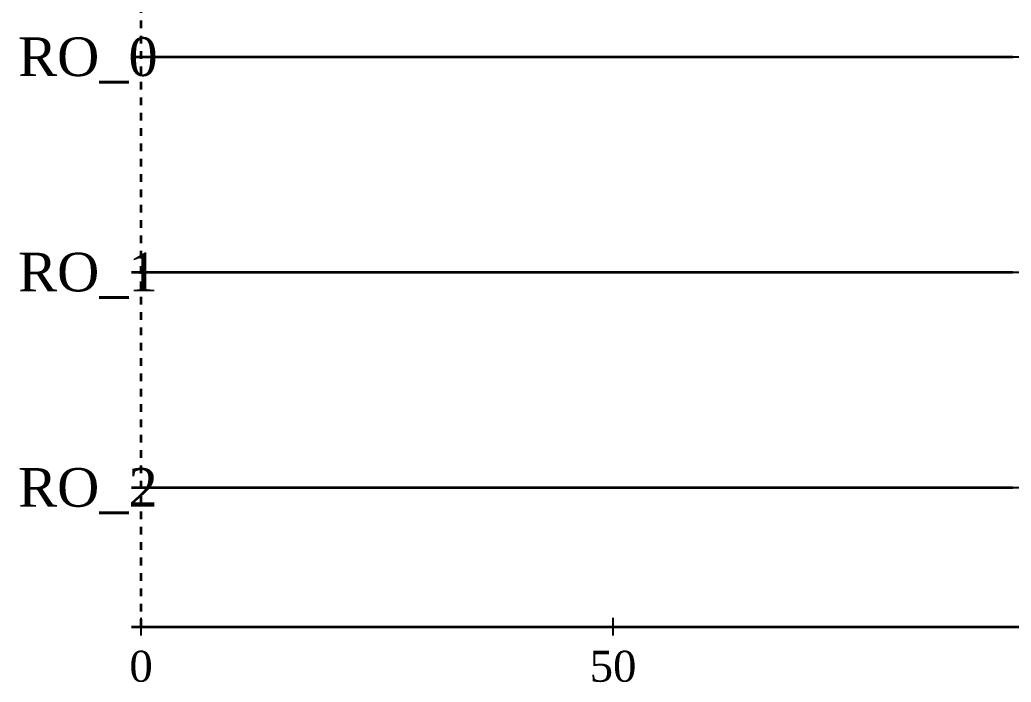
# Model space of a CAD drawing. Header units: metres. Extents: x -10 to 187, y -30 to 275.
# Drawn here: x -10.2 to 80.2, y 3.9 to 64.3 of the extents above; entities that cross this region are included whole.
import ezdxf
from ezdxf.enums import TextEntityAlignment as Align

# ---------------------------------------------------------------- set-up
doc = ezdxf.new("R2010")
doc.units = ezdxf.units.M
doc.linetypes.add('JIS_02_0.7', pattern=[1.4, 0.7, -0.7])
doc.layers.add('BASE', color=8, linetype='Continuous', lineweight=25)
doc.layers.add('WAVE', color=7, linetype='Continuous', lineweight=35)
doc.layers.add('TEXT', color=7, linetype='Continuous')
doc.styles.add('TNR', font='Times New Roman.ttf')

msp = doc.modelspace()

# ---------------------------------------------------------------- linework, layer by layer
at = {"layer": 'BASE', "linetype": 'JIS_02_0.7', "lineweight": 35, "flags": 128}
msp.add_lwpolyline([(0.861, 8.957), (0.861, 244.15)], dxfattribs=at)
at = {"layer": 'BASE', "lineweight": 25, "flags": 128}
for points in [[(0, 60.965), (0.861, 60.965)], [(0.861, 60.965), (121.412, 60.965)], [(0, 41.318), (0.861, 41.318)], [(0.861, 41.318), (121.412, 41.318)], [(0, 21.67), (0.861, 21.67)], [(0.861, 21.67), (121.412, 21.67)], [(0.861, 8.148), (0.861, 9.766)], [(43.915, 8.148), (43.915, 9.766)]]:
    msp.add_lwpolyline(points, dxfattribs=at)
at = {"layer": 'BASE', "lineweight": 35, "flags": 128}
for points in [[(0, 60.965), (0.861, 60.965)], [(0, 41.318), (0.861, 41.318)], [(0, 21.67), (0.861, 21.67)], [(0, 8.957), (0.861, 8.957)], [(0.861, 8.957), (121.412, 8.957)]]:
    msp.add_lwpolyline(points, dxfattribs=at)
at = {"layer": 'WAVE', "lineweight": 35, "flags": 128}
for points in [[(0.861, 60.965), (1.012, 60.965), (1.163, 60.965), (1.314, 60.965), (1.465, 60.965), (1.615, 60.965), (1.766, 60.965), (1.917, 60.965), (2.068, 60.965), (2.219, 60.965), (2.37, 60.965), (2.521, 60.965), (2.672, 60.965), (2.822, 60.965), (2.973, 60.965), (3.124, 60.965), (3.275, 60.965), (3.426, 60.965), (3.577, 60.965), (3.728, 60.965), (3.879, 60.965), (4.03, 60.965), (4.18, 60.965), (4.331, 60.965), (4.482, 60.965), (4.633, 60.965), (4.784, 60.965), (4.935, 60.965), (5.086, 60.965), (5.237, 60.965), (5.387, 60.965), (5.538, 60.965), (5.689, 60.965), (5.84, 60.965), (5.991, 60.965), (6.142, 60.965), (6.293, 60.965), (6.444, 60.965), (6.594, 60.965), (6.745, 60.965), (6.896, 60.965), (7.047, 60.965), (7.198, 60.965), (7.349, 60.965), (7.5, 60.965), (7.651, 60.965), (7.801, 60.965), (7.952, 60.965), (8.103, 60.965), (8.254, 60.965), (8.405, 60.965), (8.556, 60.965), (8.707, 60.965), (8.858, 60.965), (9.008, 60.965), (9.159, 60.965), (9.31, 60.965), (9.461, 60.965), (9.612, 60.965), (9.763, 60.965), (9.914, 60.965), (10.065, 60.965), (10.215, 60.965), (10.366, 60.965), (10.517, 60.965), (10.668, 60.965), (10.819, 60.965), (10.97, 60.965), (11.121, 60.965), (11.272, 60.965), (11.423, 60.965), (11.573, 60.965), (11.724, 60.965), (11.875, 60.965), (12.026, 60.965), (12.177, 60.965), (12.328, 60.965), (12.479, 60.965), (12.63, 60.965), (12.78, 60.965), (12.931, 60.965), (13.082, 60.965), (13.233, 60.965), (13.384, 60.965), (13.535, 60.965), (13.686, 60.965), (13.837, 60.965), (13.987, 60.965), (14.138, 60.965), (14.289, 60.965), (14.44, 60.965), (14.591, 60.965), (14.742, 60.965), (14.893, 60.965), (15.044, 60.965), (15.194, 60.965), (15.345, 60.965), (15.496, 60.965), (15.647, 60.965), (15.798, 60.965), (15.949, 60.965), (16.1, 60.965), (16.251, 60.965), (16.401, 60.965), (16.552, 60.965), (16.703, 60.965), (16.854, 60.965), (17.005, 60.965), (17.156, 60.965), (17.307, 60.965), (17.458, 60.965), (17.608, 60.965), (17.759, 60.965), (17.91, 60.965), (18.061, 60.965), (18.212, 60.965), (18.363, 60.965), (18.514, 60.965), (18.665, 60.965), (18.815, 60.965), (18.966, 60.965), (19.117, 60.965), (19.268, 60.965), (19.419, 60.965), (19.57, 60.965), (19.721, 60.965), (19.872, 60.965), (20.023, 60.965), (20.173, 60.965), (20.324, 60.965), (20.475, 60.965), (20.626, 60.965), (20.777, 60.965), (20.928, 60.965), (21.079, 60.965), (21.23, 60.965), (21.38, 60.965), (21.531, 60.965), (21.682, 60.965), (21.833, 60.965), (21.984, 60.965), (22.135, 60.965), (22.286, 60.965), (22.437, 60.965), (22.587, 60.965), (22.738, 60.965), (22.889, 60.965), (23.04, 60.965), (23.191, 60.965), (23.342, 60.965), (23.493, 60.965), (23.644, 60.965), (23.794, 60.965), (23.945, 60.965), (24.096, 60.965), (24.247, 60.965), (24.398, 60.965), (24.549, 60.965), (24.7, 60.965), (24.851, 60.965), (25.001, 60.965), (25.152, 60.965), (25.303, 60.965), (25.454, 60.965), (25.605, 60.965), (25.756, 60.965), (25.907, 60.965), (26.058, 60.965), (26.208, 60.965), (26.359, 60.965), (26.51, 60.965), (26.661, 60.965), (26.812, 60.965), (26.963, 60.965), (27.114, 60.965), (27.265, 60.965), (27.416, 60.965), (27.566, 60.965), (27.717, 60.965), (27.868, 60.965), (28.019, 60.965), (28.17, 60.965), (28.321, 60.965), (28.472, 60.965), (28.623, 60.965), (28.773, 60.965), (28.924, 60.965), (29.075, 60.965), (29.226, 60.965), (29.377, 60.965), (29.528, 60.965), (29.679, 60.965), (29.83, 60.965), (29.98, 60.965), (30.131, 60.965), (30.282, 60.965), (30.433, 60.965), (30.584, 60.965), (30.735, 60.965), (30.886, 60.965), (31.037, 60.965), (31.187, 60.965), (31.338, 60.965), (31.489, 60.965), (31.64, 60.965), (31.791, 60.965), (31.942, 60.965), (32.093, 60.965), (32.244, 60.965), (32.394, 60.965), (32.545, 60.965), (32.696, 60.965), (32.847, 60.965), (32.998, 60.965), (33.149, 60.965), (33.3, 60.965), (33.451, 60.965), (33.601, 60.965), (33.752, 60.965), (33.903, 60.965), (34.054, 60.965), (34.205, 60.965), (34.356, 60.965), (34.507, 60.965), (34.658, 60.965), (34.809, 60.965), (34.959, 60.965), (35.11, 60.965), (35.261, 60.965), (35.412, 60.965), (35.563, 60.965), (35.714, 60.965), (35.865, 60.965), (36.016, 60.965), (36.166, 60.965), (36.317, 60.965), (36.468, 60.965), (36.619, 60.965), (36.77, 60.965), (36.921, 60.965), (37.072, 60.965), (37.223, 60.965), (37.373, 60.965), (37.524, 60.965), (37.675, 60.965), (37.826, 60.965), (37.977, 60.965), (38.128, 60.965), (38.279, 60.965), (38.43, 60.965), (38.58, 60.965), (38.731, 60.965), (38.882, 60.965), (39.033, 60.965), (39.184, 60.965), (39.335, 60.965), (39.486, 60.965), (39.637, 60.965), (39.787, 60.965), (39.938, 60.965), (40.089, 60.965), (40.24, 60.965), (40.391, 60.965), (40.542, 60.965), (40.693, 60.965), (40.844, 60.965), (40.994, 60.965), (41.145, 60.965), (41.296, 60.965), (41.447, 60.965), (41.598, 60.965), (41.749, 60.965), (41.9, 60.965), (42.051, 60.965), (42.202, 60.965), (42.352, 60.965), (42.503, 60.965), (42.654, 60.965), (42.805, 60.965), (42.956, 60.965), (43.107, 60.965), (43.258, 60.965), (43.409, 60.965), (43.559, 60.965), (43.71, 60.965), (43.861, 60.965), (44.012, 60.965), (44.163, 60.965), (44.314, 60.965), (44.465, 60.965), (44.616, 60.965), (44.766, 60.965), (44.917, 60.965), (45.068, 60.965), (45.219, 60.965), (45.37, 60.965), (45.521, 60.965), (45.672, 60.965), (45.823, 60.965), (45.973, 60.965), (46.124, 60.965), (46.275, 60.965), (46.426, 60.965), (46.577, 60.965), (46.728, 60.965), (46.879, 60.965), (47.03, 60.965), (47.18, 60.965), (47.331, 60.965), (47.482, 60.965), (47.633, 60.965), (47.784, 60.965), (47.935, 60.965), (48.086, 60.965), (48.237, 60.965), (48.387, 60.965), (48.538, 60.965), (48.689, 60.965), (48.84, 60.965), (48.991, 60.965), (49.142, 60.965), (49.293, 60.965), (49.444, 60.965), (49.594, 60.965), (49.745, 60.965), (49.896, 60.965), (50.047, 60.965), (50.198, 60.965), (50.349, 60.965), (50.5, 60.965), (50.651, 60.965), (50.802, 60.965), (50.952, 60.965), (51.103, 60.965), (51.254, 60.965), (51.405, 60.965), (51.556, 60.965), (51.707, 60.965), (51.858, 60.965), (52.009, 60.965), (52.159, 60.965), (52.31, 60.965), (52.461, 60.965), (52.612, 60.965), (52.763, 60.965), (52.914, 60.965), (53.065, 60.965), (53.216, 60.965), (53.366, 60.965), (53.517, 60.965), (53.668, 60.965), (53.819, 60.965), (53.97, 60.965), (54.121, 60.965), (54.272, 60.965), (54.423, 60.965), (54.573, 60.965), (54.724, 60.965), (54.875, 60.965), (55.026, 60.965), (55.177, 60.965), (55.328, 60.965), (55.479, 60.965), (55.63, 60.965), (55.78, 60.965), (55.931, 60.965), (56.082, 60.965), (56.233, 60.965), (56.384, 60.965), (56.535, 60.965), (56.686, 60.965), (56.837, 60.965), (56.987, 60.965), (57.138, 60.965), (57.289, 60.965), (57.44, 60.965), (57.591, 60.965), (57.742, 60.965), (57.893, 60.965), (58.044, 60.965), (58.195, 60.965), (58.345, 60.965), (58.496, 60.965), (58.647, 60.965), (58.798, 60.965), (58.949, 60.965), (59.1, 60.965), (59.251, 60.965), (59.402, 60.965), (59.552, 60.965), (59.703, 60.965), (59.854, 60.965), (60.005, 60.965), (60.156, 60.965), (60.307, 60.965), (60.458, 60.965), (60.609, 60.965), (60.759, 60.965), (60.91, 60.965), (61.061, 60.965), (61.212, 60.965), (61.363, 60.965), (61.514, 60.965), (61.665, 60.965), (61.816, 60.965), (61.966, 60.965), (62.117, 60.965), (62.268, 60.965), (62.419, 60.965), (62.57, 60.965), (62.721, 60.965), (62.872, 60.965), (63.023, 60.965), (63.173, 60.965), (63.324, 60.965), (63.475, 60.965), (63.626, 60.965), (63.777, 60.965), (63.928, 60.965), (64.079, 60.965), (64.23, 60.965), (64.38, 60.965), (64.531, 60.965), (64.682, 60.965), (64.833, 60.965), (64.984, 60.965), (65.135, 60.965), (65.286, 60.965), (65.437, 60.965), (65.588, 60.965), (65.738, 60.965), (65.889, 60.965), (66.04, 60.965), (66.191, 60.965), (66.342, 60.965), (66.493, 60.965), (66.644, 60.965), (66.795, 60.965), (66.945, 60.965), (67.096, 60.965), (67.247, 60.965), (67.398, 60.965), (67.549, 60.965), (67.7, 60.965), (67.851, 60.965), (68.002, 60.965), (68.152, 60.965), (68.303, 60.965), (68.454, 60.965), (68.605, 60.965), (68.756, 60.965), (68.907, 60.965), (69.058, 60.965), (69.209, 60.965), (69.359, 60.965), (69.51, 60.965), (69.661, 60.965), (69.812, 60.965), (69.963, 60.965), (70.114, 60.965), (70.265, 60.965), (70.416, 60.965), (70.566, 60.965), (70.717, 60.965), (70.868, 60.965), (71.019, 60.965), (71.17, 60.965), (71.321, 60.965), (71.472, 60.965), (71.623, 60.965), (71.773, 60.965), (71.924, 60.965), (72.075, 60.965), (72.226, 60.965), (72.377, 60.965), (72.528, 60.965), (72.679, 60.965), (72.83, 60.965), (72.981, 60.965), (73.131, 60.965), (73.282, 60.965), (73.433, 60.965), (73.584, 60.965), (73.735, 60.965), (73.886, 60.965), (74.037, 60.965), (74.188, 60.965), (74.338, 60.965), (74.489, 60.965), (74.64, 60.965), (74.791, 60.965), (74.942, 60.965), (75.093, 60.965), (75.244, 60.965), (75.395, 60.965), (75.545, 60.965), (75.696, 60.965), (75.847, 60.965), (75.998, 60.965), (76.149, 60.965), (76.3, 60.965), (76.451, 60.965), (76.602, 60.965), (76.752, 60.965), (76.903, 60.965), (77.054, 60.965), (77.205, 60.965), (77.356, 60.965), (77.507, 60.965), (77.658, 60.965), (77.809, 60.965), (77.959, 60.965), (78.11, 60.965), (78.261, 60.965), (78.412, 60.965), (78.563, 60.965), (78.714, 60.965), (78.865, 60.965), (79.016, 60.965), (79.166, 60.965), (79.317, 60.965), (79.468, 60.965), (79.619, 60.965), (79.77, 60.965), (79.921, 60.965), (80.072, 60.965), (80.223, 60.965), (80.374, 60.965)], [(0.861, 41.318), (1.012, 41.318), (1.163, 41.318), (1.314, 41.318), (1.465, 41.318), (1.615, 41.318), (1.766, 41.318), (1.917, 41.318), (2.068, 41.318), (2.219, 41.318), (2.37, 41.318), (2.521, 41.318), (2.672, 41.318), (2.822, 41.318), (2.973, 41.318), (3.124, 41.318), (3.275, 41.318), (3.426, 41.318), (3.577, 41.318), (3.728, 41.318), (3.879, 41.318), (4.03, 41.318), (4.18, 41.318), (4.331, 41.318), (4.482, 41.318), (4.633, 41.318), (4.784, 41.318), (4.935, 41.318), (5.086, 41.318), (5.237, 41.318), (5.387, 41.318), (5.538, 41.318), (5.689, 41.318), (5.84, 41.318), (5.991, 41.318), (6.142, 41.318), (6.293, 41.318), (6.444, 41.318), (6.594, 41.318), (6.745, 41.318), (6.896, 41.318), (7.047, 41.318), (7.198, 41.318), (7.349, 41.318), (7.5, 41.318), (7.651, 41.318), (7.801, 41.318), (7.952, 41.318), (8.103, 41.318), (8.254, 41.318), (8.405, 41.318), (8.556, 41.318), (8.707, 41.318), (8.858, 41.318), (9.008, 41.318), (9.159, 41.318), (9.31, 41.318), (9.461, 41.318), (9.612, 41.318), (9.763, 41.318), (9.914, 41.318), (10.065, 41.318), (10.215, 41.318), (10.366, 41.318), (10.517, 41.318), (10.668, 41.318), (10.819, 41.318), (10.97, 41.318), (11.121, 41.318), (11.272, 41.318), (11.423, 41.318), (11.573, 41.318), (11.724, 41.318), (11.875, 41.318), (12.026, 41.318), (12.177, 41.318), (12.328, 41.318), (12.479, 41.318), (12.63, 41.318), (12.78, 41.318), (12.931, 41.318), (13.082, 41.318), (13.233, 41.318), (13.384, 41.318), (13.535, 41.318), (13.686, 41.318), (13.837, 41.318), (13.987, 41.318), (14.138, 41.318), (14.289, 41.318), (14.44, 41.318), (14.591, 41.318), (14.742, 41.318), (14.893, 41.318), (15.044, 41.318), (15.194, 41.318), (15.345, 41.318), (15.496, 41.318), (15.647, 41.318), (15.798, 41.318), (15.949, 41.318), (16.1, 41.318), (16.251, 41.318), (16.401, 41.318), (16.552, 41.318), (16.703, 41.318), (16.854, 41.318), (17.005, 41.318), (17.156, 41.318), (17.307, 41.318), (17.458, 41.318), (17.608, 41.318), (17.759, 41.318), (17.91, 41.318), (18.061, 41.318), (18.212, 41.318), (18.363, 41.318), (18.514, 41.318), (18.665, 41.318), (18.815, 41.318), (18.966, 41.318), (19.117, 41.318), (19.268, 41.318), (19.419, 41.318), (19.57, 41.318), (19.721, 41.318), (19.872, 41.318), (20.023, 41.318), (20.173, 41.318), (20.324, 41.318), (20.475, 41.318), (20.626, 41.318), (20.777, 41.318), (20.928, 41.318), (21.079, 41.318), (21.23, 41.318), (21.38, 41.318), (21.531, 41.318), (21.682, 41.318), (21.833, 41.318), (21.984, 41.318), (22.135, 41.318), (22.286, 41.318), (22.437, 41.318), (22.587, 41.318), (22.738, 41.318), (22.889, 41.318), (23.04, 41.318), (23.191, 41.318), (23.342, 41.318), (23.493, 41.318), (23.644, 41.318), (23.794, 41.318), (23.945, 41.318), (24.096, 41.318), (24.247, 41.318), (24.398, 41.318), (24.549, 41.318), (24.7, 41.318), (24.851, 41.318), (25.001, 41.318), (25.152, 41.318), (25.303, 41.318), (25.454, 41.318), (25.605, 41.318), (25.756, 41.318), (25.907, 41.318), (26.058, 41.318), (26.208, 41.318), (26.359, 41.318), (26.51, 41.318), (26.661, 41.318), (26.812, 41.318), (26.963, 41.318), (27.114, 41.318), (27.265, 41.318), (27.416, 41.318), (27.566, 41.318), (27.717, 41.318), (27.868, 41.318), (28.019, 41.318), (28.17, 41.318), (28.321, 41.318), (28.472, 41.318), (28.623, 41.318), (28.773, 41.318), (28.924, 41.318), (29.075, 41.318), (29.226, 41.318), (29.377, 41.318), (29.528, 41.318), (29.679, 41.318), (29.83, 41.318), (29.98, 41.318), (30.131, 41.318), (30.282, 41.318), (30.433, 41.318), (30.584, 41.318), (30.735, 41.318), (30.886, 41.318), (31.037, 41.318), (31.187, 41.318), (31.338, 41.318), (31.489, 41.318), (31.64, 41.318), (31.791, 41.318), (31.942, 41.318), (32.093, 41.318), (32.244, 41.318), (32.394, 41.318), (32.545, 41.318), (32.696, 41.318), (32.847, 41.318), (32.998, 41.318), (33.149, 41.318), (33.3, 41.318), (33.451, 41.318), (33.601, 41.318), (33.752, 41.318), (33.903, 41.318), (34.054, 41.318), (34.205, 41.318), (34.356, 41.318), (34.507, 41.318), (34.658, 41.318), (34.809, 41.318), (34.959, 41.318), (35.11, 41.318), (35.261, 41.318), (35.412, 41.318), (35.563, 41.318), (35.714, 41.318), (35.865, 41.318), (36.016, 41.318), (36.166, 41.318), (36.317, 41.318), (36.468, 41.318), (36.619, 41.318), (36.77, 41.318), (36.921, 41.318), (37.072, 41.318), (37.223, 41.318), (37.373, 41.318), (37.524, 41.318), (37.675, 41.318), (37.826, 41.318), (37.977, 41.318), (38.128, 41.318), (38.279, 41.318), (38.43, 41.318), (38.58, 41.318), (38.731, 41.318), (38.882, 41.318), (39.033, 41.318), (39.184, 41.318), (39.335, 41.318), (39.486, 41.318), (39.637, 41.318), (39.787, 41.318), (39.938, 41.318), (40.089, 41.318), (40.24, 41.318), (40.391, 41.318), (40.542, 41.318), (40.693, 41.318), (40.844, 41.318), (40.994, 41.318), (41.145, 41.318), (41.296, 41.318), (41.447, 41.318), (41.598, 41.318), (41.749, 41.318), (41.9, 41.318), (42.051, 41.318), (42.202, 41.318), (42.352, 41.318), (42.503, 41.318), (42.654, 41.318), (42.805, 41.318), (42.956, 41.318), (43.107, 41.318), (43.258, 41.318), (43.409, 41.318), (43.559, 41.318), (43.71, 41.318), (43.861, 41.318), (44.012, 41.318), (44.163, 41.318), (44.314, 41.318), (44.465, 41.318), (44.616, 41.318), (44.766, 41.318), (44.917, 41.318), (45.068, 41.318), (45.219, 41.318), (45.37, 41.318), (45.521, 41.318), (45.672, 41.318), (45.823, 41.318), (45.973, 41.318), (46.124, 41.318), (46.275, 41.318), (46.426, 41.318), (46.577, 41.318), (46.728, 41.318), (46.879, 41.318), (47.03, 41.318), (47.18, 41.318), (47.331, 41.318), (47.482, 41.318), (47.633, 41.318), (47.784, 41.318), (47.935, 41.318), (48.086, 41.318), (48.237, 41.318), (48.387, 41.318), (48.538, 41.318), (48.689, 41.318), (48.84, 41.318), (48.991, 41.318), (49.142, 41.318), (49.293, 41.318), (49.444, 41.318), (49.594, 41.318), (49.745, 41.318), (49.896, 41.318), (50.047, 41.318), (50.198, 41.318), (50.349, 41.318), (50.5, 41.318), (50.651, 41.318), (50.802, 41.318), (50.952, 41.318), (51.103, 41.318), (51.254, 41.318), (51.405, 41.318), (51.556, 41.318), (51.707, 41.318), (51.858, 41.318), (52.009, 41.318), (52.159, 41.318), (52.31, 41.318), (52.461, 41.318), (52.612, 41.318), (52.763, 41.318), (52.914, 41.318), (53.065, 41.318), (53.216, 41.318), (53.366, 41.318), (53.517, 41.318), (53.668, 41.318), (53.819, 41.318), (53.97, 41.318), (54.121, 41.318), (54.272, 41.318), (54.423, 41.318), (54.573, 41.318), (54.724, 41.318), (54.875, 41.318), (55.026, 41.318), (55.177, 41.318), (55.328, 41.318), (55.479, 41.318), (55.63, 41.318), (55.78, 41.318), (55.931, 41.318), (56.082, 41.318), (56.233, 41.318), (56.384, 41.318), (56.535, 41.318), (56.686, 41.318), (56.837, 41.318), (56.987, 41.318), (57.138, 41.318), (57.289, 41.318), (57.44, 41.318), (57.591, 41.318), (57.742, 41.318), (57.893, 41.318), (58.044, 41.318), (58.195, 41.318), (58.345, 41.318), (58.496, 41.318), (58.647, 41.318), (58.798, 41.318), (58.949, 41.318), (59.1, 41.318), (59.251, 41.318), (59.402, 41.318), (59.552, 41.318), (59.703, 41.318), (59.854, 41.318), (60.005, 41.318), (60.156, 41.318), (60.307, 41.318), (60.458, 41.318), (60.609, 41.318), (60.759, 41.318), (60.91, 41.318), (61.061, 41.318), (61.212, 41.318), (61.363, 41.318), (61.514, 41.318), (61.665, 41.318), (61.816, 41.318), (61.966, 41.318), (62.117, 41.318), (62.268, 41.318), (62.419, 41.318), (62.57, 41.318), (62.721, 41.318), (62.872, 41.318), (63.023, 41.318), (63.173, 41.318), (63.324, 41.318), (63.475, 41.318), (63.626, 41.318), (63.777, 41.318), (63.928, 41.318), (64.079, 41.318), (64.23, 41.318), (64.38, 41.318), (64.531, 41.318), (64.682, 41.318), (64.833, 41.318), (64.984, 41.318), (65.135, 41.318), (65.286, 41.318), (65.437, 41.318), (65.588, 41.318), (65.738, 41.318), (65.889, 41.318), (66.04, 41.318), (66.191, 41.318), (66.342, 41.318), (66.493, 41.318), (66.644, 41.318), (66.795, 41.318), (66.945, 41.318), (67.096, 41.318), (67.247, 41.318), (67.398, 41.318), (67.549, 41.318), (67.7, 41.318), (67.851, 41.318), (68.002, 41.318), (68.152, 41.318), (68.303, 41.318), (68.454, 41.318), (68.605, 41.318), (68.756, 41.318), (68.907, 41.318), (69.058, 41.318), (69.209, 41.318), (69.359, 41.318), (69.51, 41.318), (69.661, 41.318), (69.812, 41.318), (69.963, 41.318), (70.114, 41.318), (70.265, 41.318), (70.416, 41.318), (70.566, 41.318), (70.717, 41.318), (70.868, 41.318), (71.019, 41.318), (71.17, 41.318), (71.321, 41.318), (71.472, 41.318), (71.623, 41.318), (71.773, 41.318), (71.924, 41.318), (72.075, 41.318), (72.226, 41.318), (72.377, 41.318), (72.528, 41.318), (72.679, 41.318), (72.83, 41.318), (72.981, 41.318), (73.131, 41.318), (73.282, 41.318), (73.433, 41.318), (73.584, 41.318), (73.735, 41.318), (73.886, 41.318), (74.037, 41.318), (74.188, 41.318), (74.338, 41.318), (74.489, 41.318), (74.64, 41.318), (74.791, 41.318), (74.942, 41.318), (75.093, 41.318), (75.244, 41.318), (75.395, 41.318), (75.545, 41.318), (75.696, 41.318), (75.847, 41.318), (75.998, 41.318), (76.149, 41.318), (76.3, 41.318), (76.451, 41.318), (76.602, 41.318), (76.752, 41.318), (76.903, 41.318), (77.054, 41.318), (77.205, 41.318), (77.356, 41.318), (77.507, 41.318), (77.658, 41.318), (77.809, 41.318), (77.959, 41.318), (78.11, 41.318), (78.261, 41.318), (78.412, 41.318), (78.563, 41.318), (78.714, 41.318), (78.865, 41.318), (79.016, 41.318), (79.166, 41.318), (79.317, 41.318), (79.468, 41.318), (79.619, 41.318), (79.77, 41.318), (79.921, 41.318), (80.072, 41.318), (80.223, 41.318), (80.374, 41.318)], [(0.861, 21.67), (1.012, 21.67), (1.163, 21.67), (1.314, 21.67), (1.465, 21.67), (1.615, 21.67), (1.766, 21.67), (1.917, 21.67), (2.068, 21.67), (2.219, 21.67), (2.37, 21.67), (2.521, 21.67), (2.672, 21.67), (2.822, 21.67), (2.973, 21.67), (3.124, 21.67), (3.275, 21.67), (3.426, 21.67), (3.577, 21.67), (3.728, 21.67), (3.879, 21.67), (4.03, 21.67), (4.18, 21.67), (4.331, 21.67), (4.482, 21.67), (4.633, 21.67), (4.784, 21.67), (4.935, 21.67), (5.086, 21.67), (5.237, 21.67), (5.387, 21.67), (5.538, 21.67), (5.689, 21.67), (5.84, 21.67), (5.991, 21.67), (6.142, 21.67), (6.293, 21.67), (6.444, 21.67), (6.594, 21.67), (6.745, 21.67), (6.896, 21.67), (7.047, 21.67), (7.198, 21.67), (7.349, 21.67), (7.5, 21.67), (7.651, 21.67), (7.801, 21.67), (7.952, 21.67), (8.103, 21.67), (8.254, 21.67), (8.405, 21.67), (8.556, 21.67), (8.707, 21.67), (8.858, 21.67), (9.008, 21.67), (9.159, 21.67), (9.31, 21.67), (9.461, 21.67), (9.612, 21.67), (9.763, 21.67), (9.914, 21.67), (10.065, 21.67), (10.215, 21.67), (10.366, 21.67), (10.517, 21.67), (10.668, 21.67), (10.819, 21.67), (10.97, 21.67), (11.121, 21.67), (11.272, 21.67), (11.423, 21.67), (11.573, 21.67), (11.724, 21.67), (11.875, 21.67), (12.026, 21.67), (12.177, 21.67), (12.328, 21.67), (12.479, 21.67), (12.63, 21.67), (12.78, 21.67), (12.931, 21.67), (13.082, 21.67), (13.233, 21.67), (13.384, 21.67), (13.535, 21.67), (13.686, 21.67), (13.837, 21.67), (13.987, 21.67), (14.138, 21.67), (14.289, 21.67), (14.44, 21.67), (14.591, 21.67), (14.742, 21.67), (14.893, 21.67), (15.044, 21.67), (15.194, 21.67), (15.345, 21.67), (15.496, 21.67), (15.647, 21.67), (15.798, 21.67), (15.949, 21.67), (16.1, 21.67), (16.251, 21.67), (16.401, 21.67), (16.552, 21.67), (16.703, 21.67), (16.854, 21.67), (17.005, 21.67), (17.156, 21.67), (17.307, 21.67), (17.458, 21.67), (17.608, 21.67), (17.759, 21.67), (17.91, 21.67), (18.061, 21.67), (18.212, 21.67), (18.363, 21.67), (18.514, 21.67), (18.665, 21.67), (18.815, 21.67), (18.966, 21.67), (19.117, 21.67), (19.268, 21.67), (19.419, 21.67), (19.57, 21.67), (19.721, 21.67), (19.872, 21.67), (20.023, 21.67), (20.173, 21.67), (20.324, 21.67), (20.475, 21.67), (20.626, 21.67), (20.777, 21.67), (20.928, 21.67), (21.079, 21.67), (21.23, 21.67), (21.38, 21.67), (21.531, 21.67), (21.682, 21.67), (21.833, 21.67), (21.984, 21.67), (22.135, 21.67), (22.286, 21.67), (22.437, 21.67), (22.587, 21.67), (22.738, 21.67), (22.889, 21.67), (23.04, 21.67), (23.191, 21.67), (23.342, 21.67), (23.493, 21.67), (23.644, 21.67), (23.794, 21.67), (23.945, 21.67), (24.096, 21.67), (24.247, 21.67), (24.398, 21.67), (24.549, 21.67), (24.7, 21.67), (24.851, 21.67), (25.001, 21.67), (25.152, 21.67), (25.303, 21.67), (25.454, 21.67), (25.605, 21.67), (25.756, 21.67), (25.907, 21.67), (26.058, 21.67), (26.208, 21.67), (26.359, 21.67), (26.51, 21.67), (26.661, 21.67), (26.812, 21.67), (26.963, 21.67), (27.114, 21.67), (27.265, 21.67), (27.416, 21.67), (27.566, 21.67), (27.717, 21.67), (27.868, 21.67), (28.019, 21.67), (28.17, 21.67), (28.321, 21.67), (28.472, 21.67), (28.623, 21.67), (28.773, 21.67), (28.924, 21.67), (29.075, 21.67), (29.226, 21.67), (29.377, 21.67), (29.528, 21.67), (29.679, 21.67), (29.83, 21.67), (29.98, 21.67), (30.131, 21.67), (30.282, 21.67), (30.433, 21.67), (30.584, 21.67), (30.735, 21.67), (30.886, 21.67), (31.037, 21.67), (31.187, 21.67), (31.338, 21.67), (31.489, 21.67), (31.64, 21.67), (31.791, 21.67), (31.942, 21.67), (32.093, 21.67), (32.244, 21.67), (32.394, 21.67), (32.545, 21.67), (32.696, 21.67), (32.847, 21.67), (32.998, 21.67), (33.149, 21.67), (33.3, 21.67), (33.451, 21.67), (33.601, 21.67), (33.752, 21.67), (33.903, 21.67), (34.054, 21.67), (34.205, 21.67), (34.356, 21.67), (34.507, 21.67), (34.658, 21.67), (34.809, 21.67), (34.959, 21.67), (35.11, 21.67), (35.261, 21.67), (35.412, 21.67), (35.563, 21.67), (35.714, 21.67), (35.865, 21.67), (36.016, 21.67), (36.166, 21.67), (36.317, 21.67), (36.468, 21.67), (36.619, 21.67), (36.77, 21.67), (36.921, 21.67), (37.072, 21.67), (37.223, 21.67), (37.373, 21.67), (37.524, 21.67), (37.675, 21.67), (37.826, 21.67), (37.977, 21.67), (38.128, 21.67), (38.279, 21.67), (38.43, 21.67), (38.58, 21.67), (38.731, 21.67), (38.882, 21.67), (39.033, 21.67), (39.184, 21.67), (39.335, 21.67), (39.486, 21.67), (39.637, 21.67), (39.787, 21.67), (39.938, 21.67), (40.089, 21.67), (40.24, 21.67), (40.391, 21.67), (40.542, 21.67), (40.693, 21.67), (40.844, 21.67), (40.994, 21.67), (41.145, 21.67), (41.296, 21.67), (41.447, 21.67), (41.598, 21.67), (41.749, 21.67), (41.9, 21.67), (42.051, 21.67), (42.202, 21.67), (42.352, 21.67), (42.503, 21.67), (42.654, 21.67), (42.805, 21.67), (42.956, 21.67), (43.107, 21.67), (43.258, 21.67), (43.409, 21.67), (43.559, 21.67), (43.71, 21.67), (43.861, 21.67), (44.012, 21.67), (44.163, 21.67), (44.314, 21.67), (44.465, 21.67), (44.616, 21.67), (44.766, 21.67), (44.917, 21.67), (45.068, 21.67), (45.219, 21.67), (45.37, 21.67), (45.521, 21.67), (45.672, 21.67), (45.823, 21.67), (45.973, 21.67), (46.124, 21.67), (46.275, 21.67), (46.426, 21.67), (46.577, 21.67), (46.728, 21.67), (46.879, 21.67), (47.03, 21.67), (47.18, 21.67), (47.331, 21.67), (47.482, 21.67), (47.633, 21.67), (47.784, 21.67), (47.935, 21.67), (48.086, 21.67), (48.237, 21.67), (48.387, 21.67), (48.538, 21.67), (48.689, 21.67), (48.84, 21.67), (48.991, 21.67), (49.142, 21.67), (49.293, 21.67), (49.444, 21.67), (49.594, 21.67), (49.745, 21.67), (49.896, 21.67), (50.047, 21.67), (50.198, 21.67), (50.349, 21.67), (50.5, 21.67), (50.651, 21.67), (50.802, 21.67), (50.952, 21.67), (51.103, 21.67), (51.254, 21.67), (51.405, 21.67), (51.556, 21.67), (51.707, 21.67), (51.858, 21.67), (52.009, 21.67), (52.159, 21.67), (52.31, 21.67), (52.461, 21.67), (52.612, 21.67), (52.763, 21.67), (52.914, 21.67), (53.065, 21.67), (53.216, 21.67), (53.366, 21.67), (53.517, 21.67), (53.668, 21.67), (53.819, 21.67), (53.97, 21.67), (54.121, 21.67), (54.272, 21.67), (54.423, 21.67), (54.573, 21.67), (54.724, 21.67), (54.875, 21.67), (55.026, 21.67), (55.177, 21.67), (55.328, 21.67), (55.479, 21.67), (55.63, 21.67), (55.78, 21.67), (55.931, 21.67), (56.082, 21.67), (56.233, 21.67), (56.384, 21.67), (56.535, 21.67), (56.686, 21.67), (56.837, 21.67), (56.987, 21.67), (57.138, 21.67), (57.289, 21.67), (57.44, 21.67), (57.591, 21.67), (57.742, 21.67), (57.893, 21.67), (58.044, 21.67), (58.195, 21.67), (58.345, 21.67), (58.496, 21.67), (58.647, 21.67), (58.798, 21.67), (58.949, 21.67), (59.1, 21.67), (59.251, 21.67), (59.402, 21.67), (59.552, 21.67), (59.703, 21.67), (59.854, 21.67), (60.005, 21.67), (60.156, 21.67), (60.307, 21.67), (60.458, 21.67), (60.609, 21.67), (60.759, 21.67), (60.91, 21.67), (61.061, 21.67), (61.212, 21.67), (61.363, 21.67), (61.514, 21.67), (61.665, 21.67), (61.816, 21.67), (61.966, 21.67), (62.117, 21.67), (62.268, 21.67), (62.419, 21.67), (62.57, 21.67), (62.721, 21.67), (62.872, 21.67), (63.023, 21.67), (63.173, 21.67), (63.324, 21.67), (63.475, 21.67), (63.626, 21.67), (63.777, 21.67), (63.928, 21.67), (64.079, 21.67), (64.23, 21.67), (64.38, 21.67), (64.531, 21.67), (64.682, 21.67), (64.833, 21.67), (64.984, 21.67), (65.135, 21.67), (65.286, 21.67), (65.437, 21.67), (65.588, 21.67), (65.738, 21.67), (65.889, 21.67), (66.04, 21.67), (66.191, 21.67), (66.342, 21.67), (66.493, 21.67), (66.644, 21.67), (66.795, 21.67), (66.945, 21.67), (67.096, 21.67), (67.247, 21.67), (67.398, 21.67), (67.549, 21.67), (67.7, 21.67), (67.851, 21.67), (68.002, 21.67), (68.152, 21.67), (68.303, 21.67), (68.454, 21.67), (68.605, 21.67), (68.756, 21.67), (68.907, 21.67), (69.058, 21.67), (69.209, 21.67), (69.359, 21.67), (69.51, 21.67), (69.661, 21.67), (69.812, 21.67), (69.963, 21.67), (70.114, 21.67), (70.265, 21.67), (70.416, 21.67), (70.566, 21.67), (70.717, 21.67), (70.868, 21.67), (71.019, 21.67), (71.17, 21.67), (71.321, 21.67), (71.472, 21.67), (71.623, 21.67), (71.773, 21.67), (71.924, 21.67), (72.075, 21.67), (72.226, 21.67), (72.377, 21.67), (72.528, 21.67), (72.679, 21.67), (72.83, 21.67), (72.981, 21.67), (73.131, 21.67), (73.282, 21.67), (73.433, 21.67), (73.584, 21.67), (73.735, 21.67), (73.886, 21.67), (74.037, 21.67), (74.188, 21.67), (74.338, 21.67), (74.489, 21.67), (74.64, 21.67), (74.791, 21.67), (74.942, 21.67), (75.093, 21.67), (75.244, 21.67), (75.395, 21.67), (75.545, 21.67), (75.696, 21.67), (75.847, 21.67), (75.998, 21.67), (76.149, 21.67), (76.3, 21.67), (76.451, 21.67), (76.602, 21.67), (76.752, 21.67), (76.903, 21.67), (77.054, 21.67), (77.205, 21.67), (77.356, 21.67), (77.507, 21.67), (77.658, 21.67), (77.809, 21.67), (77.959, 21.67), (78.11, 21.67), (78.261, 21.67), (78.412, 21.67), (78.563, 21.67), (78.714, 21.67), (78.865, 21.67), (79.016, 21.67), (79.166, 21.67), (79.317, 21.67), (79.468, 21.67), (79.619, 21.67), (79.77, 21.67), (79.921, 21.67), (80.072, 21.67), (80.223, 21.67), (80.374, 21.67)]]:
    msp.add_lwpolyline(points, dxfattribs=at)

# ---------------------------------------------------------------- texts
at = {"layer": 'TEXT', "style": 'TNR'}
for s, p in [('RO_0', (-10.353, 60.965)), ('RO_1', (-10.353, 41.318)), ('RO_2', (-10.353, 21.67))]:
    msp.add_text(s, height=3.5278, dxfattribs=at).set_placement(p, align=Align.MIDDLE_LEFT)
for s, height, p in [('0', 2.822, (0.861, 6.761)), ('50', 2.8222, (43.915, 6.761))]:
    msp.add_text(s, height=height, dxfattribs=at).set_placement(p, align=Align.TOP_CENTER)

doc.saveas('drawing.dxf')
